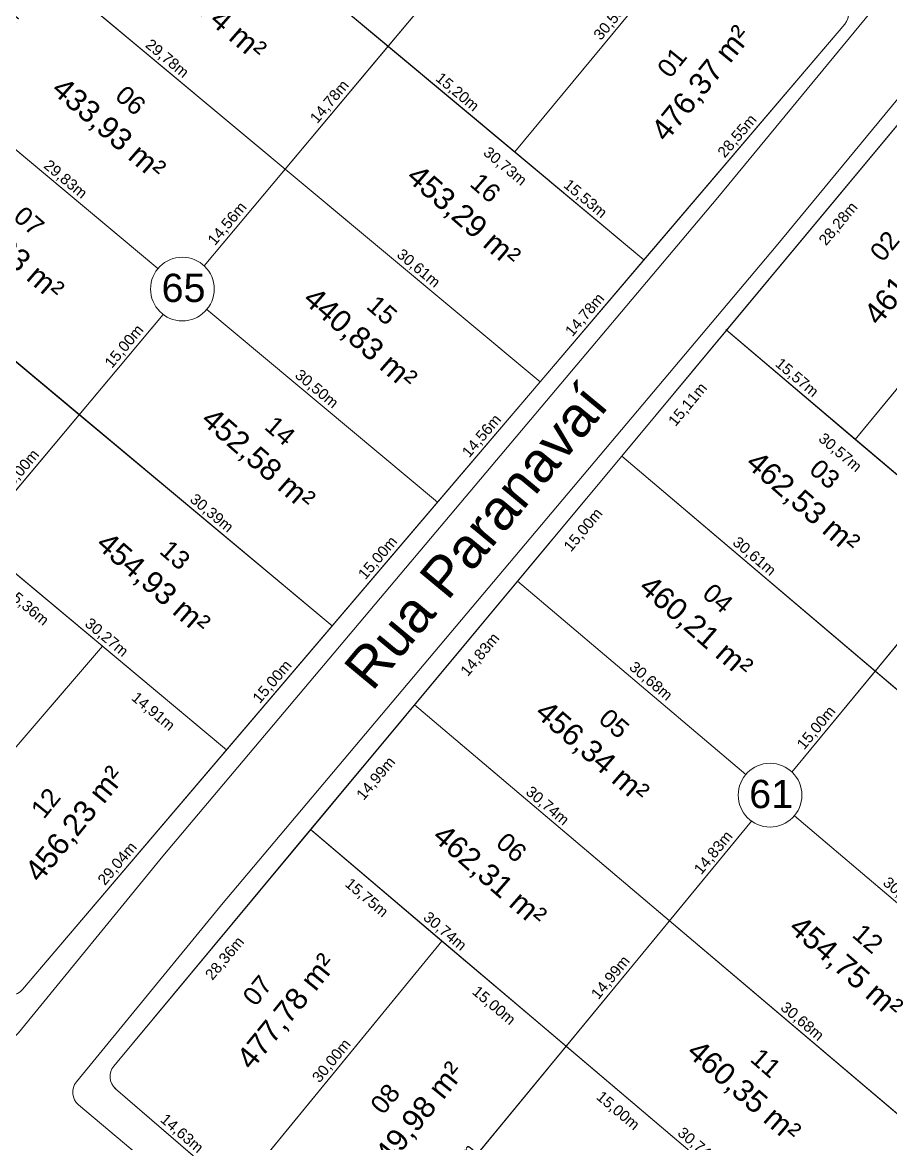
# Model space of a CAD drawing. Header units: metres. Extents: x 3808 to 8215, y 2374 to 6187.
# Drawn here: x 4907.5 to 4987.5, y 3348.2 to 3451.6 of the extents above; entities that cross this region are included whole.
import ezdxf

# ---------------------------------------------------------------- set-up
doc = ezdxf.new("R2010")
doc.units = ezdxf.units.M
for name, color, linetype in [('Areas Lotes', 1, 'Continuous'), ('Calçada', 8, 'Continuous'), ('COTAS', 7, 'Continuous'), ('Lote', 7, 'Continuous'), ('Nome das Ruas', 7, 'Continuous'), ('Nº Lote', 7, 'Continuous'), ('Nº. quadra', 7, 'Continuous'), ('quadras', 7, 'Continuous')]:
    doc.layers.add(name, color=color, linetype=linetype)
doc.styles.add('Arial', font='arial.ttf')
doc.dimstyles.new('Copy(2) of ISO-25', dxfattribs={"dimtxt": 1, "dimasz": 2.5, "dimexe": 1.25, "dimexo": 0.625, "dimgap": 0.2, "dimtad": 1, "dimtoh": 1, "dimlfac": 1, "dimzin": 1, "dimtxsty": 'Arial', "dimblk": 'NONE', "dimcen": 0, "dimse1": 1, "dimse2": 1, "dimsd1": 1, "dimsd2": 1, "dimclrt": 256, "dimaunit": 1, "dimadec": 3, "dimazin": 0, "dimtfac": 1, "dimtmove": 0, "dimatfit": 3, "dimldrblk": 'NONE', "dimfxl": 1, "dimtolj": 1, "dimtzin": 0, "dimarcsym": 0})

# ---------------------------------------------------------------- blocks, each defined once
blk = doc.blocks.new('*D2525')
at = {"layer": 'Defpoints', "color": 0, "linetype": 'Continuous', "transparency": 16777216}
for p in [(4911.72, 3477.54), (4911.72, 3477.54), (4847.28, 3401.22)]:
    blk.add_point(p, dxfattribs=at)
at = {"layer": 'COTAS', "linetype": 'Continuous', "lineweight": 5, "transparency": 16777216, "insert": (4878.89, 3439.9), "char_height": 1, "attachment_point": 5, "rotation": 49.8258, "style": 'Arial'}
blk.add_mtext('\\A1;99,88m', dxfattribs=at)
blk = doc.blocks.new('_None')
blk = doc.blocks.new('*D3132')
at = {"layer": 'Defpoints', "color": 0, "linetype": 'Continuous', "transparency": 16777216}
for p in [(4926.32, 3384.49), (4926.32, 3384.49), (4907.49, 3362.38)]:
    blk.add_point(p, dxfattribs=at)
at = {"layer": 'COTAS', "linetype": 'Continuous', "lineweight": 5, "transparency": 16777216, "insert": (4916.29, 3373.95), "char_height": 1, "attachment_point": 5, "rotation": 49.5807, "style": 'Arial'}
blk.add_mtext('\\A1;29,04m', dxfattribs=at)
blk = doc.blocks.new('*D3133')
at = {"layer": 'Defpoints', "color": 0, "linetype": 'Continuous', "transparency": 16777216}
for p in [(4936.04, 3395.91), (4936.04, 3395.91), (4926.32, 3384.49)]:
    blk.add_point(p, dxfattribs=at)
at = {"layer": 'COTAS', "linetype": 'Continuous', "lineweight": 5, "transparency": 16777216, "insert": (4930.57, 3390.72), "char_height": 1, "attachment_point": 5, "rotation": 49.5807, "style": 'Arial'}
blk.add_mtext('\\A1;15,00m', dxfattribs=at)
blk = doc.blocks.new('*D3134')
at = {"layer": 'Defpoints', "color": 0, "linetype": 'Continuous', "transparency": 16777216}
for p in [(4945.77, 3407.33), (4945.77, 3407.33), (4936.04, 3395.91)]:
    blk.add_point(p, dxfattribs=at)
at = {"layer": 'COTAS', "linetype": 'Continuous', "lineweight": 5, "transparency": 16777216, "insert": (4940.3, 3402.14), "char_height": 1, "attachment_point": 5, "rotation": 49.5807, "style": 'Arial'}
blk.add_mtext('\\A1;15,00m', dxfattribs=at)
blk = doc.blocks.new('*D3135')
at = {"layer": 'Defpoints', "color": 0, "linetype": 'Continuous', "transparency": 16777216}
for p in [(4955.21, 3418.41), (4955.21, 3418.41), (4945.77, 3407.33)]:
    blk.add_point(p, dxfattribs=at)
at = {"layer": 'COTAS', "linetype": 'Continuous', "lineweight": 5, "transparency": 16777216, "insert": (4949.88, 3413.39), "char_height": 1, "attachment_point": 5, "rotation": 49.5807, "style": 'Arial'}
blk.add_mtext('\\A1;14,56m', dxfattribs=at)
blk = doc.blocks.new('*D3136')
at = {"layer": 'Defpoints', "color": 0, "linetype": 'Continuous', "transparency": 16777216}
for p in [(4964.79, 3429.67), (4964.79, 3429.67), (4955.21, 3418.41)]:
    blk.add_point(p, dxfattribs=at)
at = {"layer": 'COTAS', "linetype": 'Continuous', "lineweight": 5, "transparency": 16777216, "insert": (4959.39, 3424.56), "char_height": 1, "attachment_point": 5, "rotation": 49.5807, "style": 'Arial'}
blk.add_mtext('\\A1;14,78m', dxfattribs=at)
blk = doc.blocks.new('*D3137')
at = {"layer": 'Defpoints', "color": 0, "linetype": 'Continuous', "transparency": 16777216}
for p in [(4983.3, 3451.4), (4983.3, 3451.4), (4964.79, 3429.67)]:
    blk.add_point(p, dxfattribs=at)
at = {"layer": 'COTAS', "linetype": 'Continuous', "lineweight": 5, "transparency": 16777216, "insert": (4973.44, 3441.05), "char_height": 1, "attachment_point": 5, "rotation": 49.5807, "style": 'Arial'}
blk.add_mtext('\\A1;28,55m', dxfattribs=at)
blk = doc.blocks.new('*D3141')
at = {"layer": 'Defpoints', "color": 0, "linetype": 'Continuous', "transparency": 16777216}
for p in [(4908.85, 3457.12), (4910.75, 3455.52), (4899.46, 3446)]:
    blk.add_point(p, dxfattribs=at)
at = {"layer": 'COTAS', "linetype": 'Continuous', "lineweight": 5, "transparency": 16777216, "insert": (4905.44, 3450.47), "char_height": 1, "attachment_point": 5, "rotation": 49.8258, "style": 'Arial'}
blk.add_mtext('\\A1;14,56m', dxfattribs=at)
blk = doc.blocks.new('*D3149')
at = {"layer": 'Defpoints', "color": 0, "linetype": 'Continuous', "transparency": 16777216}
for p in [(4912.72, 3415.38), (4912.72, 3415.38), (4903.08, 3403.89)]:
    blk.add_point(p, dxfattribs=at)
at = {"layer": 'COTAS', "linetype": 'Continuous', "lineweight": 5, "transparency": 16777216, "insert": (4907.29, 3410.15), "char_height": 1, "attachment_point": 5, "rotation": 50.0221, "style": 'Arial'}
blk.add_mtext('\\A1;15,00m', dxfattribs=at)
blk = doc.blocks.new('*D3150')
at = {"layer": 'Defpoints', "color": 0, "linetype": 'Continuous', "transparency": 16777216}
for p in [(4922.36, 3426.88), (4922.36, 3426.88), (4912.72, 3415.38)]:
    blk.add_point(p, dxfattribs=at)
at = {"layer": 'COTAS', "linetype": 'Continuous', "lineweight": 5, "transparency": 16777216, "insert": (4916.92, 3421.65), "char_height": 1, "attachment_point": 5, "rotation": 50.0221, "style": 'Arial'}
blk.add_mtext('\\A1;15,00m', dxfattribs=at)
blk = doc.blocks.new('*D3151')
at = {"layer": 'Defpoints', "color": 0, "linetype": 'Continuous', "transparency": 16777216}
for p in [(4961.15, 3473.15), (4961.15, 3473.15), (4941.21, 3449.36)]:
    blk.add_point(p, dxfattribs=at)
at = {"layer": 'COTAS', "linetype": 'Continuous', "lineweight": 5, "transparency": 16777216, "insert": (4950.57, 3461.77), "char_height": 1, "attachment_point": 5, "rotation": 50.0221, "style": 'Arial'}
blk.add_mtext('\\A1;31,05m', dxfattribs=at)
blk = doc.blocks.new('*D3152')
at = {"layer": 'Defpoints', "color": 0, "linetype": 'Continuous', "transparency": 16777216}
for p in [(4931.71, 3438.04), (4931.71, 3438.04), (4922.36, 3426.88)]:
    blk.add_point(p, dxfattribs=at)
at = {"layer": 'COTAS', "linetype": 'Continuous', "lineweight": 5, "transparency": 16777216, "insert": (4926.42, 3432.97), "char_height": 1, "attachment_point": 5, "rotation": 50.0221, "style": 'Arial'}
blk.add_mtext('\\A1;14,56m', dxfattribs=at)
blk = doc.blocks.new('*D3153')
at = {"layer": 'Defpoints', "color": 0, "linetype": 'Continuous', "transparency": 16777216}
for p in [(4941.21, 3449.36), (4941.21, 3449.36), (4931.71, 3438.04)]:
    blk.add_point(p, dxfattribs=at)
at = {"layer": 'COTAS', "linetype": 'Continuous', "lineweight": 5, "transparency": 16777216, "insert": (4935.85, 3444.21), "char_height": 1, "attachment_point": 5, "rotation": 50.0221, "style": 'Arial'}
blk.add_mtext('\\A1;14,78m', dxfattribs=at)
blk = doc.blocks.new('*D3155')
at = {"layer": 'Defpoints', "color": 0, "linetype": 'Continuous', "transparency": 16777216}
for p in [(4914.87, 3394.05), (4914.87, 3394.05), (4895.03, 3370.93)]:
    blk.add_point(p, dxfattribs=at)
at = {"layer": 'COTAS', "linetype": 'Continuous', "lineweight": 5, "transparency": 16777216, "insert": (4904.34, 3383.01), "char_height": 1, "attachment_point": 5, "rotation": 49.3521, "style": 'Arial'}
blk.add_mtext('\\A1;30,46m', dxfattribs=at)
blk = doc.blocks.new('*D3158')
at = {"layer": 'Defpoints', "color": 0, "linetype": 'Continuous', "transparency": 16777216}
for p in [(4903.08, 3403.89), (4914.87, 3394.05), (4913.28, 3392.14)]:
    blk.add_point(p, dxfattribs=at)
at = {"layer": 'COTAS', "linetype": 'Continuous', "lineweight": 5, "transparency": 16777216, "insert": (4907.89, 3397.67), "char_height": 1, "attachment_point": 5, "rotation": 320.1395, "style": 'Arial'}
blk.add_mtext('\\A1;15,36m', dxfattribs=at)
blk = doc.blocks.new('*D3159')
at = {"layer": 'Defpoints', "color": 0, "linetype": 'Continuous', "transparency": 16777216}
for p in [(4914.87, 3394.05), (4926.32, 3384.49), (4924.72, 3382.58)]:
    blk.add_point(p, dxfattribs=at)
at = {"layer": 'COTAS', "linetype": 'Continuous', "lineweight": 5, "transparency": 16777216, "insert": (4919.51, 3387.97), "char_height": 1, "attachment_point": 5, "rotation": 320.1395, "style": 'Arial'}
blk.add_mtext('\\A1;14,91m', dxfattribs=at)
blk = doc.blocks.new('*D3161')
at = {"layer": 'Defpoints', "color": 0, "linetype": 'Continuous', "transparency": 16777216}
for p in [(4903.08, 3403.89), (4926.32, 3384.49), (4926.32, 3384.49)]:
    blk.add_point(p, dxfattribs=at)
at = {"layer": 'COTAS', "linetype": 'Continuous', "lineweight": 5, "transparency": 16777216, "insert": (4915.21, 3394.8), "char_height": 1, "attachment_point": 5, "rotation": 320.1395, "style": 'Arial'}
blk.add_mtext('\\A1;30,27m', dxfattribs=at)
blk = doc.blocks.new('*D3162')
at = {"layer": 'Defpoints', "color": 0, "linetype": 'Continuous', "transparency": 16777216}
for p in [(4889.78, 3434.54), (4912.72, 3415.38), (4912.72, 3415.38)]:
    blk.add_point(p, dxfattribs=at)
at = {"layer": 'COTAS', "linetype": 'Continuous', "lineweight": 5, "transparency": 16777216, "insert": (4901.76, 3425.57), "char_height": 1, "attachment_point": 5, "rotation": 320.1395, "style": 'Arial'}
blk.add_mtext('\\A1;29,88m', dxfattribs=at)
blk = doc.blocks.new('*D3163')
at = {"layer": 'Defpoints', "color": 0, "linetype": 'Continuous', "transparency": 16777216}
for p in [(4912.72, 3415.38), (4936.04, 3395.91), (4936.04, 3395.91)]:
    blk.add_point(p, dxfattribs=at)
at = {"layer": 'COTAS', "linetype": 'Continuous', "lineweight": 5, "transparency": 16777216, "insert": (4924.9, 3406.26), "char_height": 1, "attachment_point": 5, "rotation": 320.1395, "style": 'Arial'}
blk.add_mtext('\\A1;30,39m', dxfattribs=at)
blk = doc.blocks.new('*D3164')
at = {"layer": 'Defpoints', "color": 0, "linetype": 'Continuous', "transparency": 16777216}
for p in [(4899.46, 3446), (4922.36, 3426.88), (4922.36, 3426.88)]:
    blk.add_point(p, dxfattribs=at)
at = {"layer": 'COTAS', "linetype": 'Continuous', "lineweight": 5, "transparency": 16777216, "insert": (4911.42, 3437.05), "char_height": 1, "attachment_point": 5, "rotation": 320.1374, "style": 'Arial'}
blk.add_mtext('\\A1;29,83m', dxfattribs=at)
blk = doc.blocks.new('*D3165')
at = {"layer": 'Defpoints', "color": 0, "linetype": 'Continuous', "transparency": 16777216}
for p in [(4922.36, 3426.88), (4945.77, 3407.33), (4945.77, 3407.33)]:
    blk.add_point(p, dxfattribs=at)
at = {"layer": 'COTAS', "linetype": 'Continuous', "lineweight": 5, "transparency": 16777216, "insert": (4934.58, 3417.72), "char_height": 1, "attachment_point": 5, "rotation": 320.1374, "style": 'Arial'}
blk.add_mtext('\\A1;30,50m', dxfattribs=at)
blk = doc.blocks.new('*D3166')
at = {"layer": 'Defpoints', "color": 0, "linetype": 'Continuous', "transparency": 16777216}
for p in [(4908.85, 3457.12), (4931.71, 3438.04), (4931.71, 3438.04)]:
    blk.add_point(p, dxfattribs=at)
at = {"layer": 'COTAS', "linetype": 'Continuous', "lineweight": 5, "transparency": 16777216, "insert": (4920.79, 3448.19), "char_height": 1, "attachment_point": 5, "rotation": 320.1395, "style": 'Arial'}
blk.add_mtext('\\A1;29,78m', dxfattribs=at)
blk = doc.blocks.new('*D3167')
at = {"layer": 'Defpoints', "color": 0, "linetype": 'Continuous', "transparency": 16777216}
for p in [(4931.71, 3438.04), (4955.21, 3418.41), (4955.21, 3418.41)]:
    blk.add_point(p, dxfattribs=at)
at = {"layer": 'COTAS', "linetype": 'Continuous', "lineweight": 5, "transparency": 16777216, "insert": (4943.97, 3428.84), "char_height": 1, "attachment_point": 5, "rotation": 320.1395, "style": 'Arial'}
blk.add_mtext('\\A1;30,61m', dxfattribs=at)
blk = doc.blocks.new('*D3168')
at = {"layer": 'Defpoints', "color": 0, "linetype": 'Continuous', "transparency": 16777216}
for p in [(4918.39, 3468.41), (4941.21, 3449.36), (4939.64, 3447.48)]:
    blk.add_point(p, dxfattribs=at)
at = {"layer": 'COTAS', "linetype": 'Continuous', "lineweight": 5, "transparency": 16777216, "insert": (4928.74, 3457.62), "char_height": 1, "attachment_point": 5, "rotation": 320.1395, "style": 'Arial'}
blk.add_mtext('\\A1;29,73m', dxfattribs=at)
blk = doc.blocks.new('*D3169')
at = {"layer": 'Defpoints', "color": 0, "linetype": 'Continuous', "transparency": 16777216}
for p in [(4941.21, 3449.36), (4964.79, 3429.67), (4963.23, 3427.79)]:
    blk.add_point(p, dxfattribs=at)
at = {"layer": 'COTAS', "linetype": 'Continuous', "lineweight": 5, "transparency": 16777216, "insert": (4951.95, 3438.25), "char_height": 1, "attachment_point": 5, "rotation": 320.1395, "style": 'Arial'}
blk.add_mtext('\\A1;30,73m', dxfattribs=at)
blk = doc.blocks.new('*D3171')
at = {"layer": 'Defpoints', "color": 0, "linetype": 'Continuous', "transparency": 16777216}
for p in [(4972.34, 3463.16), (4972.34, 3463.16), (4952.87, 3439.62)]:
    blk.add_point(p, dxfattribs=at)
at = {"layer": 'COTAS', "linetype": 'Continuous', "lineweight": 5, "transparency": 16777216, "insert": (4961.99, 3451.9), "char_height": 1, "attachment_point": 5, "rotation": 50.4138, "style": 'Arial'}
blk.add_mtext('\\A1;30,55m', dxfattribs=at)
blk = doc.blocks.new('*D3173')
at = {"layer": 'Defpoints', "color": 0, "linetype": 'Continuous', "transparency": 16777216}
for p in [(4929.85, 3458.85), (4941.21, 3449.36), (4941.21, 3449.36)]:
    blk.add_point(p, dxfattribs=at)
at = {"layer": 'COTAS', "linetype": 'Continuous', "lineweight": 5, "transparency": 16777216, "insert": (4936.04, 3454.72), "char_height": 1, "attachment_point": 5, "rotation": 320.1395, "style": 'Arial'}
blk.add_mtext('\\A1;14,80m', dxfattribs=at)
blk = doc.blocks.new('*D3174')
at = {"layer": 'Defpoints', "color": 0, "linetype": 'Continuous', "transparency": 16777216}
for p in [(4941.21, 3449.36), (4952.87, 3439.62), (4952.87, 3439.62)]:
    blk.add_point(p, dxfattribs=at)
at = {"layer": 'COTAS', "linetype": 'Continuous', "lineweight": 5, "transparency": 16777216, "insert": (4947.55, 3445.1), "char_height": 1, "attachment_point": 5, "rotation": 320.1395, "style": 'Arial'}
blk.add_mtext('\\A1;15,20m', dxfattribs=at)
blk = doc.blocks.new('*D3175')
at = {"layer": 'Defpoints', "color": 0, "linetype": 'Continuous', "transparency": 16777216}
for p in [(4952.87, 3439.62), (4964.79, 3429.67), (4964.79, 3429.67)]:
    blk.add_point(p, dxfattribs=at)
at = {"layer": 'COTAS', "linetype": 'Continuous', "lineweight": 5, "transparency": 16777216, "insert": (4959.35, 3435.26), "char_height": 1, "attachment_point": 5, "rotation": 320.1395, "style": 'Arial'}
blk.add_mtext('\\A1;15,53m', dxfattribs=at)
blk = doc.blocks.new('*D3176')
at = {"layer": 'Defpoints', "color": 0, "linetype": 'Continuous', "transparency": 16777216}
for p in [(4916.08, 3353.22), (4927.16, 3343.67), (4927.16, 3343.67)]:
    blk.add_point(p, dxfattribs=at)
at = {"layer": 'COTAS', "linetype": 'Continuous', "lineweight": 5, "transparency": 16777216, "insert": (4922.15, 3349.05), "char_height": 1, "attachment_point": 5, "rotation": 319.2193, "style": 'Arial'}
blk.add_mtext('\\A1;14,63m', dxfattribs=at)
blk = doc.blocks.new('*D3181')
at = {"layer": 'Defpoints', "color": 0, "linetype": 'Continuous', "transparency": 16777216}
for p in [(4990.54, 3348.87), (4990.54, 3348.87), (4981.05, 3337.27)]:
    blk.add_point(p, dxfattribs=at)
at = {"layer": 'COTAS', "linetype": 'Continuous', "lineweight": 5, "transparency": 16777216, "insert": (4985.18, 3343.58), "char_height": 1, "attachment_point": 5, "rotation": 50.7231, "style": 'Arial'}
blk.add_mtext('\\A1;14,99m', dxfattribs=at)
blk = doc.blocks.new('*D3186')
at = {"layer": 'Defpoints', "color": 0, "linetype": 'Continuous', "transparency": 16777216}
for p in [(4934.16, 3377.03), (4935.92, 3375.55), (4915.91, 3355.32)]:
    blk.add_point(p, dxfattribs=at)
at = {"layer": 'COTAS', "linetype": 'Continuous', "lineweight": 5, "transparency": 16777216, "insert": (4926.19, 3365.21), "char_height": 1, "attachment_point": 5, "rotation": 49.9541, "style": 'Arial'}
blk.add_mtext('\\A1;28,36m', dxfattribs=at)
blk = doc.blocks.new('*D3187')
at = {"layer": 'Defpoints', "color": 0, "linetype": 'Continuous', "transparency": 16777216}
for p in [(4943.65, 3388.64), (4945.57, 3387.03), (4934.16, 3377.03)]:
    blk.add_point(p, dxfattribs=at)
at = {"layer": 'COTAS', "linetype": 'Continuous', "lineweight": 5, "transparency": 16777216, "insert": (4940.13, 3381.8), "char_height": 1, "attachment_point": 5, "rotation": 49.9541, "style": 'Arial'}
blk.add_mtext('\\A1;14,99m', dxfattribs=at)
blk = doc.blocks.new('*D3188')
at = {"layer": 'Defpoints', "color": 0, "linetype": 'Continuous', "transparency": 16777216}
for p in [(4953.14, 3400.04), (4955.11, 3398.38), (4943.65, 3388.64)]:
    blk.add_point(p, dxfattribs=at)
at = {"layer": 'COTAS', "linetype": 'Continuous', "lineweight": 5, "transparency": 16777216, "insert": (4949.73, 3393.22), "char_height": 1, "attachment_point": 5, "rotation": 49.9541, "style": 'Arial'}
blk.add_mtext('\\A1;14,83m', dxfattribs=at)
blk = doc.blocks.new('*D3189')
at = {"layer": 'Defpoints', "color": 0, "linetype": 'Continuous', "transparency": 16777216}
for p in [(4962.74, 3411.57), (4964.66, 3409.97), (4953.14, 3400.04)]:
    blk.add_point(p, dxfattribs=at)
at = {"layer": 'COTAS', "linetype": 'Continuous', "lineweight": 5, "transparency": 16777216, "insert": (4959.24, 3404.72), "char_height": 1, "attachment_point": 5, "rotation": 50.2231, "style": 'Arial'}
blk.add_mtext('\\A1;15,00m', dxfattribs=at)
blk = doc.blocks.new('*D3190')
at = {"layer": 'Defpoints', "color": 0, "linetype": 'Continuous', "transparency": 16777216}
for p in [(4972.33, 3423.25), (4974.33, 3421.58), (4962.74, 3411.57)]:
    blk.add_point(p, dxfattribs=at)
at = {"layer": 'COTAS', "linetype": 'Continuous', "lineweight": 5, "transparency": 16777216, "insert": (4968.88, 3416.29), "char_height": 1, "attachment_point": 5, "rotation": 50.2231, "style": 'Arial'}
blk.add_mtext('\\A1;15,11m', dxfattribs=at)
blk = doc.blocks.new('*D3191')
at = {"layer": 'Defpoints', "color": 0, "linetype": 'Continuous', "transparency": 16777216}
for p in [(4990.5, 3444.91), (4992.42, 3443.32), (4972.33, 3423.25)]:
    blk.add_point(p, dxfattribs=at)
at = {"layer": 'COTAS', "linetype": 'Continuous', "lineweight": 5, "transparency": 16777216, "insert": (4982.76, 3432.96), "char_height": 1, "attachment_point": 5, "rotation": 50.2231, "style": 'Arial'}
blk.add_mtext('\\A1;28,28m', dxfattribs=at)
blk = doc.blocks.new('*D3194')
at = {"layer": 'Defpoints', "color": 0, "linetype": 'Continuous', "transparency": 16777216}
for p in [(4957.61, 3357.15), (4957.61, 3357.15), (4938.5, 3333.95)]:
    blk.add_point(p, dxfattribs=at)
at = {"layer": 'COTAS', "linetype": 'Continuous', "lineweight": 5, "transparency": 16777216, "insert": (4947.44, 3346.06), "char_height": 1, "attachment_point": 5, "rotation": 50.5192, "style": 'Arial'}
blk.add_mtext('\\A1;30,05m', dxfattribs=at)
blk = doc.blocks.new('*D3195')
at = {"layer": 'Defpoints', "color": 0, "linetype": 'Continuous', "transparency": 16777216}
for p in [(4967.1, 3368.76), (4967.14, 3368.72), (4957.61, 3357.15)]:
    blk.add_point(p, dxfattribs=at)
at = {"layer": 'COTAS', "linetype": 'Continuous', "lineweight": 5, "transparency": 16777216, "insert": (4961.76, 3363.44), "char_height": 1, "attachment_point": 5, "rotation": 50.5192, "style": 'Arial'}
blk.add_mtext('\\A1;14,99m', dxfattribs=at)
blk = doc.blocks.new('*D3196')
at = {"layer": 'Defpoints', "color": 0, "linetype": 'Continuous', "transparency": 16777216}
for p in [(4976.58, 3380.17), (4976.58, 3380.17), (4967.1, 3368.76)]:
    blk.add_point(p, dxfattribs=at)
at = {"layer": 'COTAS', "linetype": 'Continuous', "lineweight": 5, "transparency": 16777216, "insert": (4971.24, 3374.95), "char_height": 1, "attachment_point": 5, "rotation": 50.5192, "style": 'Arial'}
blk.add_mtext('\\A1;14,83m', dxfattribs=at)
blk = doc.blocks.new('*D3197')
at = {"layer": 'Defpoints', "color": 0, "linetype": 'Continuous', "transparency": 16777216}
for p in [(4986.09, 3391.77), (4986.11, 3391.74), (4976.58, 3380.17)]:
    blk.add_point(p, dxfattribs=at)
at = {"layer": 'COTAS', "linetype": 'Continuous', "lineweight": 5, "transparency": 16777216, "insert": (4980.73, 3386.47), "char_height": 1, "attachment_point": 5, "rotation": 50.5192, "style": 'Arial'}
blk.add_mtext('\\A1;15,00m', dxfattribs=at)
blk = doc.blocks.new('*D3198')
at = {"layer": 'Defpoints', "color": 0, "linetype": 'Continuous', "transparency": 16777216}
for p in [(4995.72, 3403.41), (4995.72, 3403.41), (4986.09, 3391.77)]:
    blk.add_point(p, dxfattribs=at)
at = {"layer": 'COTAS', "linetype": 'Continuous', "lineweight": 5, "transparency": 16777216, "insert": (4990.3, 3398.09), "char_height": 1, "attachment_point": 5, "rotation": 50.5192, "style": 'Arial'}
blk.add_mtext('\\A1;15,11m', dxfattribs=at)
blk = doc.blocks.new('*D3199')
at = {"layer": 'Defpoints', "color": 0, "linetype": 'Continuous', "transparency": 16777216}
for p in [(4946.17, 3366.85), (4946.17, 3366.85), (4927.15, 3343.65)]:
    blk.add_point(p, dxfattribs=at)
at = {"layer": 'COTAS', "linetype": 'Continuous', "lineweight": 5, "transparency": 16777216, "insert": (4936.04, 3355.76), "char_height": 1, "attachment_point": 5, "rotation": 50.6419, "style": 'Arial'}
blk.add_mtext('\\A1;30,00m', dxfattribs=at)
blk = doc.blocks.new('*D3201')
at = {"layer": 'Defpoints', "color": 0, "linetype": 'Continuous', "transparency": 16777216}
for p in [(4934.16, 3377.03), (4946.17, 3366.85), (4944.68, 3365.09)]:
    blk.add_point(p, dxfattribs=at)
at = {"layer": 'COTAS', "linetype": 'Continuous', "lineweight": 5, "transparency": 16777216, "insert": (4939.19, 3370.79), "char_height": 1, "attachment_point": 5, "rotation": 319.7021, "style": 'Arial'}
blk.add_mtext('\\A1;15,75m', dxfattribs=at)
blk = doc.blocks.new('*D3202')
at = {"layer": 'Defpoints', "color": 0, "linetype": 'Continuous', "transparency": 16777216}
for p in [(4946.17, 3366.85), (4957.61, 3357.15), (4956.12, 3355.39)]:
    blk.add_point(p, dxfattribs=at)
at = {"layer": 'COTAS', "linetype": 'Continuous', "lineweight": 5, "transparency": 16777216, "insert": (4950.92, 3360.85), "char_height": 1, "attachment_point": 5, "rotation": 319.7021, "style": 'Arial'}
blk.add_mtext('\\A1;15,00m', dxfattribs=at)
blk = doc.blocks.new('*D3203')
at = {"layer": 'Defpoints', "color": 0, "linetype": 'Continuous', "transparency": 16777216}
for p in [(4957.61, 3357.15), (4969.05, 3347.44), (4967.56, 3345.68)]:
    blk.add_point(p, dxfattribs=at)
at = {"layer": 'COTAS', "linetype": 'Continuous', "lineweight": 5, "transparency": 16777216, "insert": (4962.36, 3351.15), "char_height": 1, "attachment_point": 5, "rotation": 319.7021, "style": 'Arial'}
blk.add_mtext('\\A1;15,00m', dxfattribs=at)
blk = doc.blocks.new('*D3205')
at = {"layer": 'Defpoints', "color": 0, "linetype": 'Continuous', "transparency": 16777216}
for p in [(4934.16, 3377.03), (4957.61, 3357.15), (4957.61, 3357.15)]:
    blk.add_point(p, dxfattribs=at)
at = {"layer": 'COTAS', "linetype": 'Continuous', "lineweight": 5, "transparency": 16777216, "insert": (4946.4, 3367.7), "char_height": 1, "attachment_point": 5, "rotation": 319.7021, "style": 'Arial'}
blk.add_mtext('\\A1;30,74m', dxfattribs=at)
blk = doc.blocks.new('*D3206')
at = {"layer": 'Defpoints', "color": 0, "linetype": 'Continuous', "transparency": 16777216}
for p in [(4957.61, 3357.15), (4981.05, 3337.27), (4981.05, 3337.27)]:
    blk.add_point(p, dxfattribs=at)
at = {"layer": 'COTAS', "linetype": 'Continuous', "lineweight": 5, "transparency": 16777216, "insert": (4969.85, 3347.82), "char_height": 1, "attachment_point": 5, "rotation": 319.7021, "style": 'Arial'}
blk.add_mtext('\\A1;30,74m', dxfattribs=at)
blk = doc.blocks.new('*D3207')
at = {"layer": 'Defpoints', "color": 0, "linetype": 'Continuous', "transparency": 16777216}
for p in [(4943.65, 3388.64), (4967.07, 3368.72), (4967.1, 3368.76)]:
    blk.add_point(p, dxfattribs=at)
at = {"layer": 'COTAS', "linetype": 'Continuous', "lineweight": 5, "transparency": 16777216, "insert": (4955.86, 3379.27), "char_height": 1, "attachment_point": 5, "rotation": 319.7021, "style": 'Arial'}
blk.add_mtext('\\A1;30,74m', dxfattribs=at)
blk = doc.blocks.new('*D3208')
at = {"layer": 'Defpoints', "color": 0, "linetype": 'Continuous', "transparency": 16777216}
for p in [(4967.11, 3368.68), (4990.54, 3348.87), (4990.54, 3348.87)]:
    blk.add_point(p, dxfattribs=at)
at = {"layer": 'COTAS', "linetype": 'Continuous', "lineweight": 5, "transparency": 16777216, "insert": (4979.35, 3359.39), "char_height": 1, "attachment_point": 5, "rotation": 319.7919, "style": 'Arial'}
blk.add_mtext('\\A1;30,68m', dxfattribs=at)
blk = doc.blocks.new('*D3209')
at = {"layer": 'Defpoints', "color": 0, "linetype": 'Continuous', "transparency": 16777216}
for p in [(4953.21, 3400.12), (4976.54, 3380.2), (4976.54, 3380.2)]:
    blk.add_point(p, dxfattribs=at)
at = {"layer": 'COTAS', "linetype": 'Continuous', "lineweight": 5, "transparency": 16777216, "insert": (4965.39, 3390.77), "char_height": 1, "attachment_point": 5, "rotation": 319.5163, "style": 'Arial'}
blk.add_mtext('\\A1;30,68m', dxfattribs=at)
blk = doc.blocks.new('*D3210')
at = {"layer": 'Defpoints', "color": 0, "linetype": 'Continuous', "transparency": 16777216}
for p in [(4976.58, 3380.17), (4999.94, 3360.36), (4999.96, 3360.38)]:
    blk.add_point(p, dxfattribs=at)
at = {"layer": 'COTAS', "linetype": 'Continuous', "lineweight": 5, "transparency": 16777216, "insert": (4988.79, 3370.9), "char_height": 1, "attachment_point": 5, "rotation": 319.7021, "style": 'Arial'}
blk.add_mtext('\\A1;30,63m', dxfattribs=at)
blk = doc.blocks.new('*D3211')
at = {"layer": 'Defpoints', "color": 0, "linetype": 'Continuous', "transparency": 16777216}
for p in [(4962.74, 3411.57), (4986.09, 3391.77), (4986.09, 3391.77)]:
    blk.add_point(p, dxfattribs=at)
at = {"layer": 'COTAS', "linetype": 'Continuous', "lineweight": 5, "transparency": 16777216, "insert": (4974.93, 3402.28), "char_height": 1, "attachment_point": 5, "rotation": 319.7021, "style": 'Arial'}
blk.add_mtext('\\A1;30,61m', dxfattribs=at)
blk = doc.blocks.new('*D3212')
at = {"layer": 'Defpoints', "color": 0, "linetype": 'Continuous', "transparency": 16777216}
for p in [(4986.09, 3391.77), (5009.43, 3371.97), (5009.43, 3371.97)]:
    blk.add_point(p, dxfattribs=at)
at = {"layer": 'COTAS', "linetype": 'Continuous', "lineweight": 5, "transparency": 16777216, "insert": (4998.28, 3382.48), "char_height": 1, "attachment_point": 5, "rotation": 319.7021, "style": 'Arial'}
blk.add_mtext('\\A1;30,61m', dxfattribs=at)
blk = doc.blocks.new('*D3213')
at = {"layer": 'Defpoints', "color": 0, "linetype": 'Continuous', "transparency": 16777216}
for p in [(4972.41, 3423.18), (4984.28, 3413.11), (4984.28, 3413.11)]:
    blk.add_point(p, dxfattribs=at)
at = {"layer": 'COTAS', "linetype": 'Continuous', "lineweight": 5, "transparency": 16777216, "insert": (4978.86, 3418.76), "char_height": 1, "attachment_point": 5, "rotation": 319.7021, "style": 'Arial'}
blk.add_mtext('\\A1;15,57m', dxfattribs=at)
blk = doc.blocks.new('*D3214')
at = {"layer": 'Defpoints', "color": 0, "linetype": 'Continuous', "transparency": 16777216}
for p in [(4972.41, 3423.18), (4995.72, 3403.41), (4993.98, 3401.35)]:
    blk.add_point(p, dxfattribs=at)
at = {"layer": 'COTAS', "linetype": 'Continuous', "lineweight": 5, "transparency": 16777216, "insert": (4982.84, 3411.85), "char_height": 1, "attachment_point": 5, "rotation": 319.7021, "style": 'Arial'}
blk.add_mtext('\\A1;30,57m', dxfattribs=at)
blk = doc.blocks.new('*D3215')
at = {"layer": 'Defpoints', "color": 0, "linetype": 'Continuous', "transparency": 16777216}
for p in [(4984.28, 3413.11), (5019, 3383.67), (5019, 3383.67)]:
    blk.add_point(p, dxfattribs=at)
at = {"layer": 'COTAS', "linetype": 'Continuous', "lineweight": 5, "transparency": 16777216, "insert": (5002.16, 3399), "char_height": 1, "attachment_point": 5, "rotation": 319.7021, "style": 'Arial'}
blk.add_mtext('\\A1;45,52m', dxfattribs=at)
blk = doc.blocks.new('*D3217')
at = {"layer": 'Defpoints', "color": 0, "linetype": 'Continuous', "transparency": 16777216}
for p in [(5003.28, 3436.17), (5005.21, 3434.58), (4984.28, 3413.11)]:
    blk.add_point(p, dxfattribs=at)
at = {"layer": 'COTAS', "linetype": 'Continuous', "lineweight": 5, "transparency": 16777216, "insert": (4995.1, 3423.56), "char_height": 1, "attachment_point": 5, "rotation": 50.5211, "style": 'Arial'}
blk.add_mtext('\\A1;29,88m', dxfattribs=at)
blk = doc.blocks.new('*D6305')
at = {"layer": 'Defpoints', "color": 0, "linetype": 'Continuous', "transparency": 16777216}
for p in [(4931.56, 3501.07), (4933.17, 3499.2), (4837.11, 3419.77)]:
    blk.add_point(p, dxfattribs=at)
at = {"layer": 'COTAS', "linetype": 'Continuous', "lineweight": 5, "transparency": 16777216, "insert": (4885.42, 3459.16), "char_height": 1, "attachment_point": 5, "rotation": 40.7182, "style": 'Arial'}
blk.add_mtext('\\A1;124,62m', dxfattribs=at)

msp = doc.modelspace()

# ---------------------------------------------------------------- linework, layer by layer
at = {"layer": 'Calçada', "linetype": 'Continuous', "lineweight": 5}
for p, q in [((4976.982, 3430.943), (4990.985, 3447.914)), ((4925.832, 3370.196), (4976.982, 3430.943)), ((4912.464, 3353.85), (4925.832, 3370.196)), ((4961.223, 3310.978), (4912.661, 3351.752))]:
    msp.add_line(p, q, dxfattribs=at)
at = {"layer": 'Calçada', "linetype": 'Continuous', "lineweight": 5, "flags": 128}
msp.add_lwpolyline([(4905.002, 3358.182, 0.41801), (4907.127, 3358.382), (4920.445, 3374.666), (4971.605, 3435.425), (4985.617, 3452.406, 0.4127954), (4985.42, 3454.513), (4979.424, 3459.51), (4940.006, 3494.73, 0.4224512), (4937.86, 3494.58), (4872.003, 3416.577), (4857.91, 3399.673, 0.4132033), (4858.097, 3397.564), (4905.002, 3358.182)], format="xyb", dxfattribs=at)
at = {"layer": 'Calçada', "linetype": 'Continuous', "lineweight": 5}
msp.add_arc((4913.625, 3352.9), 1.5, 140.72429, 229.98262, dxfattribs=at)
at = {"layer": 'Lote', "linetype": 'Continuous', "lineweight": 5}
for p, q in [((4924.241, 3429.125), (4961.155, 3473.152)), ((4964.794, 3429.666), (4918.386, 3468.414)), ((4952.874, 3439.618), (4972.339, 3463.159)), ((4955.211, 3418.414), (4908.852, 3457.121)), ((4919.983, 3428.861), (4899.46, 3445.997)), ((4984.282, 3413.111), (5003.278, 3436.173)), ((4936.044, 3395.908), (4889.783, 3434.535)), ((4883.558, 3380.603), (4920.471, 3424.63)), ((4945.771, 3407.329), (4924.492, 3425.095)), ((4926.318, 3384.488), (4880.106, 3423.074)), ((4995.722, 3403.409), (4972.329, 3423.246)), ((5009.433, 3371.969), (4962.739, 3411.566)), ((4978.44, 3382.431), (4995.722, 3403.409)), ((4974.181, 3382.199), (4953.143, 3400.039)), ((4914.87, 3394.047), (4895.025, 3370.933)), ((4990.544, 3348.873), (4943.651, 3388.638)), ((4999.937, 3360.358), (4978.662, 3378.399)), ((4938.503, 3333.95), (4974.714, 3377.907)), ((4981.053, 3337.267), (4934.162, 3377.03)), ((4927.16, 3343.669), (4946.17, 3366.847))]:
    msp.add_line(p, q, dxfattribs=at)
at = {"layer": 'Lote', "linetype": 'Continuous', "lineweight": 5, "flags": 128}
for points in [[(4961.155, 3473.152), (4949.952, 3483.162), (4929.846, 3458.846), (4941.206, 3449.36)], [(4972.339, 3463.159), (4961.155, 3473.152), (4941.206, 3449.36), (4952.874, 3439.618)], [(4931.711, 3438.035), (4941.206, 3449.36), (4918.386, 3468.414), (4908.852, 3457.121)], [(4955.211, 3418.414), (4964.794, 3429.666), (4941.206, 3449.36), (4931.711, 3438.035)], [(4889.783, 3434.535), (4880.106, 3423.074), (4903.082, 3403.89), (4912.719, 3415.384)], [(4986.113, 3391.745), (4995.722, 3403.409), (4972.407, 3423.18), (4962.739, 3411.566)], [(4912.719, 3415.384), (4903.082, 3403.89), (4926.318, 3384.488), (4936.044, 3395.908)], [(4883.558, 3380.603), (4895.025, 3370.933), (4914.87, 3394.047), (4903.082, 3403.89)], [(5009.433, 3371.969), (5019.001, 3383.669), (4995.722, 3403.409), (4986.113, 3391.745)], [(4957.611, 3357.145), (4967.143, 3368.717), (4943.651, 3388.638), (4934.06, 3377.116)], [(4981.053, 3337.267), (4990.544, 3348.873), (4967.143, 3368.717), (4957.611, 3357.145)], [(4957.611, 3357.145), (4946.17, 3366.847), (4927.149, 3343.655), (4938.448, 3333.883)], [(4938.448, 3333.883), (4949.793, 3324.071), (4969.051, 3347.444), (4957.611, 3357.145)]]:
    msp.add_lwpolyline(points, close=True, dxfattribs=at)
for points in [[(4964.794, 3429.666), (4983.303, 3451.399, 0.4072698), (4983.16, 3453.49), (4972.339, 3463.159), (4952.874, 3439.618)], [(5003.278, 3436.173), (4992.616, 3445.104, 0.4150974), (4990.5, 3444.914), (4972.407, 3423.18), (4984.282, 3413.111)], [(4995.722, 3403.409), (5019.001, 3383.669), (5037.154, 3405.865, 0.4107785), (5036.956, 3407.965), (5003.278, 3436.173), (4984.282, 3413.111)], [(4895.025, 3370.933), (4905.379, 3362.203, 0.4127787), (4907.488, 3362.377), (4926.318, 3384.488), (4914.87, 3394.047)], [(4915.913, 3355.318, 0.4087158), (4916.084, 3353.223), (4927.149, 3343.655), (4946.17, 3366.847), (4934.06, 3377.116)]]:
    msp.add_lwpolyline(points, format="xyb", close=True, dxfattribs=at)
for points in [[(4924.241, 3429.125), (4931.711, 3438.035), (4908.852, 3457.121), (4899.46, 3445.997), (4919.983, 3428.861)], [(4919.983, 3428.861), (4899.46, 3445.997), (4889.783, 3434.535), (4912.719, 3415.384), (4920.471, 3424.63)], [(4924.492, 3425.095), (4945.771, 3407.329), (4955.211, 3418.414), (4931.711, 3438.035), (4924.241, 3429.125)], [(4920.471, 3424.63), (4912.719, 3415.384), (4936.044, 3395.908), (4945.771, 3407.329), (4924.492, 3425.095)], [(4978.44, 3382.431), (4986.113, 3391.745), (4962.739, 3411.566), (4953.143, 3400.039), (4974.181, 3382.199)], [(4974.181, 3382.199), (4953.143, 3400.039), (4943.651, 3388.638), (4967.143, 3368.717), (4974.714, 3377.907)], [(4978.662, 3378.399), (4999.937, 3360.358), (5009.433, 3371.969), (4986.113, 3391.745), (4978.44, 3382.431)], [(4974.714, 3377.907), (4967.143, 3368.717), (4990.544, 3348.873), (4999.937, 3360.358), (4978.662, 3378.399)]]:
    msp.add_lwpolyline(points, dxfattribs=at)
at = {"layer": 'Nº. quadra', "lineweight": 5}
for centre, start, end in [((4922.237, 3426.977), 0, 180), ((4922.237, 3426.977), 180, 0), ((4976.421, 3380.298), 0, 180), ((4976.421, 3380.298), 180, 0)]:
    msp.add_arc(centre, 2.937, start, end, dxfattribs=at)
at = {"layer": 'quadras', "linetype": 'Continuous', "lineweight": 5}
for p, q in [((4907.488, 3362.377), (4983.303, 3451.399)), ((4990.5, 3444.914), (4915.913, 3355.318)), ((4916.084, 3353.223), (4960.615, 3314.711))]:
    msp.add_line(p, q, dxfattribs=at)
for centre, start, end in [((4982.161, 3452.371), 319.58071, 48.21904), ((4917.066, 3354.358), 140.22314, 229.14559)]:
    msp.add_arc(centre, 1.5, start, end, dxfattribs=at)

# ---------------------------------------------------------------- texts
at = {"layer": 'Areas Lotes', "color": 1, "lineweight": 5, "style": 'Arial'}
for s, rotation, p in [('439,74 m²', 318.90341, (4919.343, 3456.194)), ('476,37 m²', 50.94257, (4966.831, 3440.444)), ('433,93 m²', 318.90341, (4910.058, 3445.194)), ('453,29 m²', 318.90341, (4942.777, 3437.128)), ('447,83 m²', 318.90341, (4900.685, 3434.053)), ('461,60 m²', 50.94257, (4986.44, 3423.503)), ('440,83 m²', 318.90341, (4933.238, 3425.84)), ('452,58 m²', 318.90341, (4923.84, 3414.719)), ('462,53 m²', 318.90341, (4974.058, 3410.726)), ('454,93 m²', 318.90341, (4914.159, 3403.262)), ('460,21 m²', 318.90341, (4964.203, 3399.271)), ('456,34 m²', 318.90341, (4954.636, 3387.719)), ('456,23 m²', 50.94257, (4909.087, 3372.132)), ('462,31 m²', 318.90341, (4945.174, 3376.293)), ('454,75 m²', 318.90341, (4978.033, 3367.878)), ('477,78 m²', 50.94257, (4928.608, 3354.846)), ('460,35 m²', 318.90341, (4968.621, 3356.41)), ('449,98 m²', 50.94257, (4940.384, 3344.861))]:
    msp.add_text(s, height=2.0071, rotation=rotation, dxfattribs=at).set_placement(p)
at = {"layer": 'Nome das Ruas', "lineweight": 5, "style": 'Arial'}
msp.add_text('Rua Paranavaí', height=3.68425, rotation=50.27315, dxfattribs=at).set_placement((4939.729, 3389.781, 190.804))
at = {"layer": 'Nº Lote', "lineweight": 5, "style": 'Arial'}
for s, rotation, p in [('01', 50.94257, (4967.201, 3446.319, 1.156)), ('06', 318.90341, (4915.916, 3444.615, 1.156)), ('16', 318.90341, (4948.635, 3436.549, 1.156)), ('07', 318.90341, (4906.543, 3433.474, 1.156)), ('02', 50.94257, (4986.81, 3429.378, 1.156)), ('15', 318.90341, (4939.096, 3425.261, 1.156)), ('14', 318.90341, (4929.698, 3414.14, 1.156)), ('03', 318.90341, (4979.916, 3410.147, 1.156)), ('13', 318.90341, (4920.017, 3402.683, 1.156)), ('04', 318.90341, (4970.06, 3398.692, 1.156)), ('05', 318.90341, (4960.494, 3387.14, 1.156)), ('12', 50.94257, (4909.457, 3378.007, 1.156)), ('06', 318.90341, (4951.032, 3375.714, 1.156)), ('12', 318.90341, (4983.891, 3367.299, 1.156)), ('07', 50.94257, (4928.978, 3360.721, 1.156)), ('11', 318.90341, (4974.479, 3355.831, 1.156)), ('08', 50.94257, (4940.754, 3350.736, 1.156))]:
    msp.add_text(s, height=1.706, rotation=rotation, dxfattribs=at).set_placement(p)
at = {"layer": 'Nº. quadra', "lineweight": 5, "style": 'Arial'}
for s, p in [('65', (4920.316, 3425.781)), ('61', (4974.5, 3379.102))]:
    msp.add_text(s, height=2.6083, dxfattribs=at).set_placement(p)

# ---------------------------------------------------------------- dimensions: what is measured, and where the dimension line sits
at = {"layer": 'COTAS', "linetype": 'Continuous', "lineweight": 5}
for p1, p2, distance, picture, middle in [((4837.105, 3419.773), (4931.561, 3501.07), -2.461, '*D6305', (4885.417, 3459.163)), ((4847.283, 3401.223), (4911.719, 3477.542), 0, '*D2525', (4878.889, 3439.899)), ((4918.386, 3468.414), (4941.206, 3449.36), -2.446, '*D3168', (4928.742, 3457.624)), ((4952.874, 3439.618), (4972.339, 3463.159), 0, '*D3171', (4961.989, 3451.899)), ((4908.852, 3457.121), (4931.711, 3438.035), 0, '*D3166', (4920.795, 3448.193)), ((4931.711, 3438.035), (4941.206, 3449.36), 0, '*D3153', (4935.845, 3444.212)), ((4899.46, 3445.997), (4922.356, 3426.878), 0.001, '*D3164', (4911.422, 3437.053)), ((4922.357, 3426.878), (4931.711, 3438.035), 0, '*D3152', (4926.42, 3432.971)), ((4984.282, 3413.111), (5003.278, 3436.173), -2.507, '*D3217', (4995.097, 3423.557)), ((4889.783, 3434.535), (4912.719, 3415.384), 0, '*D3162', (4901.764, 3425.574)), ((4912.719, 3415.384), (4922.356, 3426.878), 0, '*D3150', (4916.924, 3421.645)), ((4972.407, 3423.18), (4984.282, 3413.111), 0, '*D3213', (4978.863, 3418.756)), ((4972.407, 3423.18), (4995.722, 3403.409), -2.696, '*D3214', (4982.839, 3411.85)), ((4984.282, 3413.111), (5019.001, 3383.669), 0, '*D3215', (5002.159, 3399.001)), ((4953.143, 3400.039), (4962.739, 3411.566), -2.495, '*D3189', (4959.243, 3404.718)), ((4962.739, 3411.566), (4986.086, 3391.767), 0, '*D3211', (4974.93, 3402.278)), ((4953.206, 3400.116), (4976.54, 3380.198), 0, '*D3209', (4965.393, 3390.766)), ((4895.025, 3370.933), (4914.87, 3394.047), 0, '*D3155', (4904.34, 3383.012)), ((4986.086, 3391.767), (5009.433, 3371.969), 0, '*D3212', (4998.277, 3382.479)), ((4943.651, 3388.638), (4967.098, 3368.755), -0.048, '*D3207', (4955.862, 3379.271)), ((4907.488, 3362.377), (4926.318, 3384.488), 0, '*D3132', (4916.293, 3373.952)), ((4976.576, 3380.168), (4999.937, 3360.358), 0.03, '*D3210', (4988.794, 3370.896)), ((4915.913, 3355.318), (4934.162, 3377.03), -2.302, '*D3186', (4926.186, 3365.208)), ((4934.1616, 3377.0303), (4946.1705, 3366.8467), -2.3077, '*D3201', (4939.1915, 3370.7893)), ((4934.162, 3377.03), (4957.607, 3357.148), 0, '*D3205', (4946.402, 3367.7)), ((4967.113, 3368.68), (4990.544, 3348.873), 0, '*D3208', (4979.346, 3359.388)), ((4927.1486, 3343.6545), (4946.1705, 3366.8467), 0, '*D3199', (4936.0402, 3355.7586)), ((4938.503, 3333.95), (4957.611, 3357.145), 0, '*D3194', (4947.439, 3346.057)), ((4957.607, 3357.148), (4981.053, 3337.267), 0, '*D3206', (4969.848, 3347.818)), ((4916.084, 3353.223), (4927.16, 3343.669), 0, '*D3176', (4922.146, 3349.053))]:
    dim = msp.add_aligned_dim(p1=p1, p2=p2, distance=distance, dimstyle='Copy(2) of ISO-25', override={"dimpost": 'm'}, dxfattribs=at)
    dim.commit()
    dim.dimension.update_dxf_attribs({"geometry": picture, "text_midpoint": middle})
for base, p1, p2, angle, picture, middle in [((4961.155, 3473.152), (4941.206, 3449.36), (4961.155, 3473.152), 230.02211, '*D3151', (4950.567, 3461.771)), ((4941.206, 3449.36), (4929.846, 3458.846), (4941.206, 3449.36), 140.13946, '*D3173', (4936.039, 3454.718)), ((4910.75, 3455.519), (4899.46, 3445.997), (4908.852, 3457.121), 229.82578, '*D3141', (4905.442, 3450.473)), ((4983.303, 3451.399), (4964.794, 3429.666), (4983.303, 3451.399), 229.58071, '*D3137', (4973.438, 3441.052)), ((4963.226, 3427.788), (4941.206, 3449.36), (4964.794, 3429.666), 140.13946, '*D3169', (4951.946, 3438.25)), ((4952.874, 3439.618), (4941.206, 3449.36), (4952.874, 3439.618), 140.13946, '*D3174', (4947.554, 3445.104)), ((4992.418, 3443.317), (4972.329, 3423.246), (4990.5, 3444.914), 230.22314, '*D3191', (4982.756, 3432.963)), ((4964.794, 3429.666), (4952.874, 3439.618), (4964.794, 3429.666), 140.13946, '*D3175', (4959.347, 3435.257)), ((4955.211, 3418.414), (4931.711, 3438.035), (4955.211, 3418.414), 140.13946, '*D3167', (4943.974, 3428.839)), ((4964.794, 3429.666), (4955.211, 3418.414), (4964.794, 3429.666), 229.58071, '*D3136', (4959.393, 3424.559)), ((4945.77, 3407.328), (4922.356, 3426.878), (4945.771, 3407.329), 140.13739, '*D3165', (4934.577, 3417.718)), ((4974.326, 3421.584), (4962.739, 3411.566), (4972.329, 3423.246), 230.22314, '*D3190', (4968.875, 3416.289)), ((4955.211, 3418.414), (4945.771, 3407.329), (4955.211, 3418.414), 229.58071, '*D3135', (4949.881, 3413.391)), ((4912.719, 3415.384), (4903.082, 3403.89), (4912.719, 3415.384), 230.02211, '*D3149', (4907.287, 3410.151)), ((4936.044, 3395.908), (4912.719, 3415.384), (4936.044, 3395.908), 140.13946, '*D3163', (4924.895, 3406.261)), ((4945.771, 3407.329), (4936.044, 3395.908), (4945.771, 3407.329), 229.58071, '*D3134', (4940.298, 3402.138)), ((4913.275, 3392.137), (4903.082, 3403.89), (4914.87, 3394.047), 140.13946, '*D3158', (4907.895, 3397.673)), ((4926.318, 3384.488), (4903.082, 3403.89), (4926.318, 3384.488), 140.13946, '*D3161', (4915.214, 3394.804)), ((4995.722, 3403.409), (4986.086, 3391.767), (4995.722, 3403.409), 230.51918, '*D3198', (4990.299, 3398.086)), ((4955.114, 3398.382), (4943.651, 3388.638), (4953.143, 3400.039), 229.95413, '*D3188', (4949.729, 3393.219)), ((4936.044, 3395.908), (4926.318, 3384.488), (4936.044, 3395.908), 229.58071, '*D3133', (4930.572, 3390.718)), ((4924.724, 3382.578), (4914.87, 3394.047), (4926.318, 3384.488), 140.13946, '*D3159', (4919.513, 3387.973)), ((4986.113, 3391.745), (4976.576, 3380.168), (4986.086, 3391.767), 230.51918, '*D3197', (4980.726, 3386.466)), ((4945.57, 3387.026), (4934.162, 3377.03), (4943.651, 3388.638), 229.95413, '*D3187', (4940.134, 3381.803)), ((4976.5761, 3380.1677), (4967.0979, 3368.7553), (4976.5761, 3380.1677), 230.51918, '*D3196', (4971.2417, 3374.9519)), ((4967.144, 3368.718), (4957.611, 3357.145), (4967.098, 3368.755), 230.51918, '*D3195', (4961.759, 3363.441)), ((4956.118, 3355.385), (4946.17, 3366.847), (4957.611, 3357.145), 139.70212, '*D3202', (4950.916, 3360.847)), ((4967.559, 3345.684), (4957.611, 3357.145), (4969.051, 3347.444), 139.70212, '*D3203', (4962.357, 3351.145)), ((4990.544, 3348.873), (4981.053, 3337.267), (4990.544, 3348.873), 230.72309, '*D3181', (4985.179, 3343.577))]:
    dim = msp.add_linear_dim(base=base, p1=p1, p2=p2, angle=angle, dimstyle='Copy(2) of ISO-25', override={"dimpost": 'm', "dimtmove": 1}, dxfattribs=at)
    dim.commit()
    dim.dimension.update_dxf_attribs({"geometry": picture, "text_midpoint": middle})

doc.saveas('drawing.dxf')
